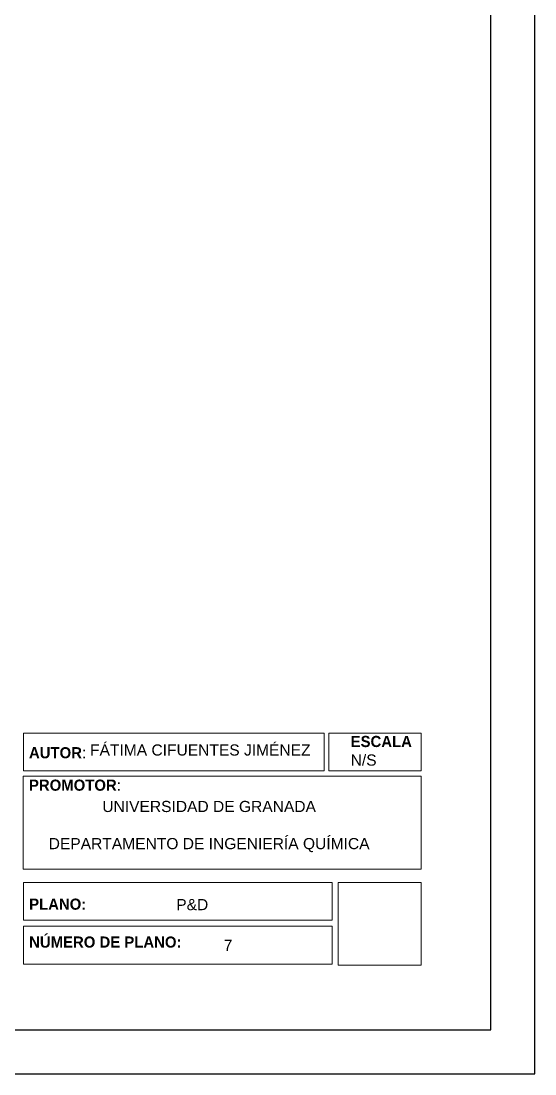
# Paper-space layout 'P&D' of a CAD drawing. Header units: inches, sheet in millimetres. Extents: x 10 to 410, y 10 to 291.
# Drawn here: x 351.6 to 410, y 10 to 129.7 of the extents above; entities that cross this region are included whole.
import ezdxf

# ---------------------------------------------------------------- set-up
doc = ezdxf.new("R2010")
doc.units = ezdxf.units.IN
doc.header["$LTSCALE"] = 5
doc.header["$MEASUREMENT"] = 0
doc.layers.add('11. LEYENDA', color=7, linetype='Continuous', lineweight=9)
doc.styles.get("Standard").update_dxf_attribs({"font": 'arial.ttf'})

psp = doc.layouts.new('P&D')

# ---------------------------------------------------------------- linework, layer by layer
for points in [[(10, 10), (410, 10), (410, 290.6), (10, 290.6)], [(15, 15), (405, 15), (405, 285.6), (15, 285.6)]]:
    psp.add_lwpolyline(points, close=True)
at = {"layer": '11. LEYENDA', "ltscale": 0.05}
for points in [[(351.87, 48.74), (386.04, 48.74), (386.04, 44.45), (351.87, 44.45)], [(386.56, 48.74), (397.08, 48.74), (397.08, 44.45), (386.56, 44.45)], [(351.82, 43.87), (397.08, 43.87), (397.08, 33.27), (351.82, 33.27)], [(351.87, 31.77), (386.94, 31.77), (386.94, 27.49), (351.87, 27.49)], [(387.64, 31.77), (397.08, 31.77), (397.08, 22.38), (387.64, 22.38)], [(351.87, 26.79), (386.94, 26.79), (386.94, 22.5), (351.87, 22.5)]]:
    psp.add_lwpolyline(points, close=True, dxfattribs=at)

# ---------------------------------------------------------------- texts
at = {"layer": '11. LEYENDA', "ltscale": 0.05, "attachment_point": 1}
for s, width, insert, char_height in [('{\\fCascadia Code ExtraLight|b1|i0|c0|p49;ESCALA }\\PN/S', 10.0528, (389.05, 48.44), 1.2668), ('{\\fCascadia Code ExtraLight|b1|i0|c0|p49;AUTOR}:', 6.4045, (352.48, 47.16), 1.2668), ('\\pxqc;FÁTIMA CIFUENTES JIMÉNEZ', 45.382, (349.27, 47.47), 1.2668), ('{\\fCascadia Code ExtraLight|b1|i0|c0|p49;PROMOTOR}:', 6.4045, (352.48, 43.47), 1.2668), ('\\pxqc;UNIVERSIDAD DE GRANADA\\P\\PDEPARTAMENTO DE INGENIERÍA QUÍMICA', 45.382, (350.27, 41.05), 1.2668), ('{\\fCascadia Code ExtraLight|b1|i0|c0|p49;PLANO:}', 7.0624, (352.5, 29.94), 1.2668), ('\\pxqc;P&D', 28.5094, (356.79, 29.89), 1.267), ('{\\fCascadia Code ExtraLight|b1|i0|c0|p49;NÚMERO DE PLANO:}', 20.1402, (352.5, 25.63), 1.2668), ('\\pxqc;   7', 39.167, (354.79, 25.26), 1.267)]:
    psp.add_mtext_dynamic_manual_height_columns(s, width=width, gutter_width=6.33, heights=[0], dxfattribs=dict(at, insert=insert, char_height=char_height))

doc.saveas('drawing.dxf')
